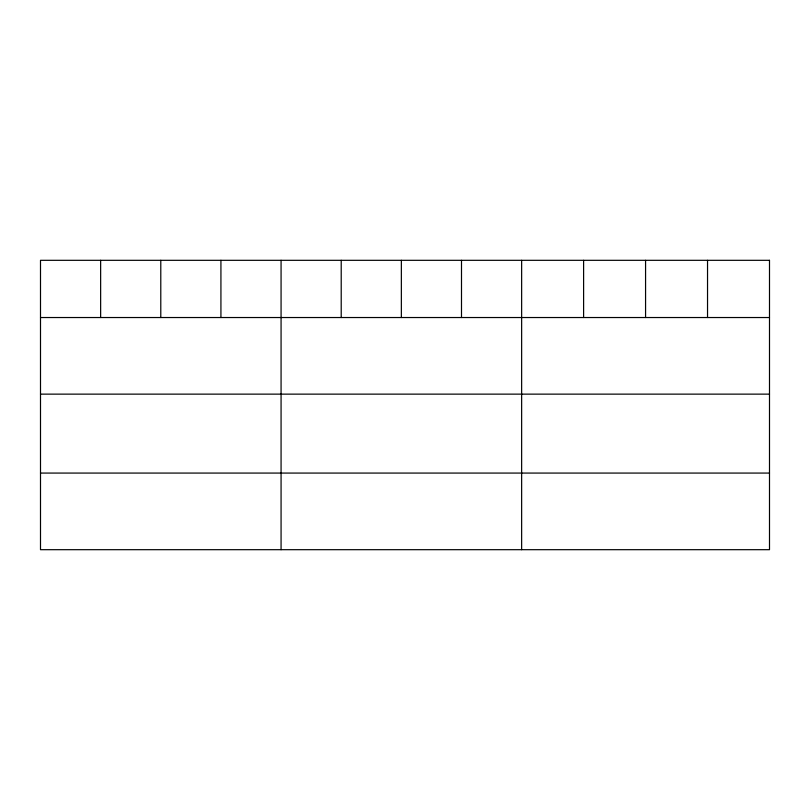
<?xml version="1.0" encoding="UTF-8"?>
<svg xmlns="http://www.w3.org/2000/svg" width="810" height="810" viewBox="0 0 810 810"><rect width="100%" height="100%" fill="white"/><g stroke="black" fill="none" stroke-linecap="round" stroke-linejoin="round"><path stroke-width="1.21" d="M40.5 317.53L769.5 317.53M40.5 394.136L769.5 394.136M40.5 473.07L769.5 473.07M707.535 260.314L707.535 317.53M645.57 260.314L645.57 317.53M583.605 260.314L583.605 317.53M521.64 260.314L521.64 549.686M461.498 260.314L461.498 317.53M401.355 260.314L401.355 317.53M341.212 260.314L341.212 317.53M281.07 260.314L281.07 549.686M220.927 260.314L220.927 317.53M160.785 260.314L160.785 317.53M100.642 260.314L100.642 317.53M769.5 260.314L40.5 260.314L40.5 549.686L769.5 549.686L769.5 260.314"/></g></svg>
